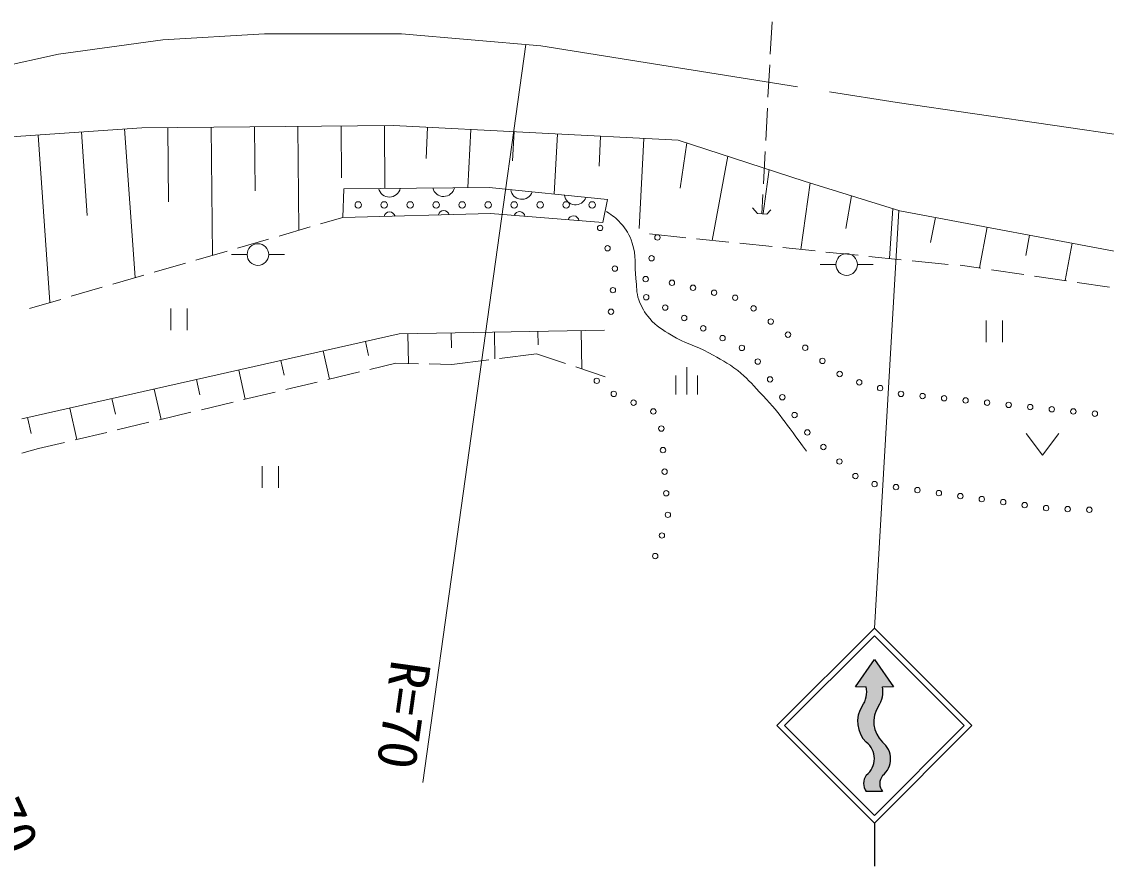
# Model space of a CAD drawing. Units: millimetres at full size, sheet at 1:1000; details may follow other scales. Extents: x 40000 to 680000, y 20000 to 380000.
# Drawn here: x 393350 to 443442, y 251006 to 290031 of the extents above; entities that cross this region are included whole.
import ezdxf
from ezdxf.enums import TextEntityAlignment as Align

# ---------------------------------------------------------------- set-up
doc = ezdxf.new("R2010")
doc.units = ezdxf.units.MM
doc.header["$LTSCALE"] = 1000
doc.linetypes.add('CHAIN', pattern=[18.5, 12, -1.5, 3.5, -1.5])
for name, color, linetype, lineweight in [('M-BGD', 7, 'Continuous', 13), ('M-BMK', 2, 'CHAIN', 13), ('M-STR-HTXT', 7, 'Continuous', 13), ('M-STR-STRC', 7, 'Continuous', 25)]:
    doc.layers.add(name, color=color, linetype=linetype, lineweight=lineweight)
doc.styles.add('ＭＳ ゴシック', font='')
doc.styles.get('ＭＳ ゴシック').set_extended_font_data('MS Gothic')

msp = doc.modelspace()

# ---------------------------------------------------------------- hatches: boundary and pattern name
at = {"layer": 'M-STR-STRC'}
msp.add_hatch(color=256, dxfattribs=at).paths.add_polyline_path([(432732, 260555), (431857, 259305), (432357, 259305), (432365, 259259), (432371, 259213), (432375, 259166), (432377, 259119), (432378, 259072), (432377, 259025), (432374, 258978), (432369, 258932), (432362, 258885), (432354, 258839), (432343, 258794), (432331, 258748), (432317, 258704), (432301, 258659), (432284, 258616), (432265, 258573), (432244, 258531), (432222, 258490), (432198, 258450), (432172, 258410), (432169, 258406), (432142, 258362), (432116, 258318), (432092, 258273), (432070, 258226), (432050, 258179), (432032, 258131), (432015, 258083), (432001, 258034), (431988, 257984), (431977, 257934), (431969, 257883), (431962, 257832), (431957, 257781), (431954, 257730), (431954, 257679), (431955, 257628), (431958, 257577), (431964, 257526), (431971, 257475), (431981, 257424), (431992, 257374), (432005, 257325), (432020, 257276), (432037, 257228), (432056, 257180), (432077, 257133), (432100, 257087), (432124, 257042), (432151, 256998), (432178, 256955), (432208, 256913), (432239, 256872), (432272, 256833), (432306, 256795), (432342, 256758), (432357, 256744), (432386, 256720), (432415, 256696), (432442, 256670), (432469, 256643), (432494, 256615), (432518, 256586), (432542, 256556), (432564, 256525), (432584, 256494), (432604, 256461), (432622, 256428), (432639, 256394), (432654, 256360), (432669, 256325), (432681, 256289), (432693, 256253), (432703, 256217), (432711, 256180), (432718, 256143), (432724, 256106), (432728, 256068), (432731, 256030), (432732, 255993), (432731, 255955), (432730, 255917), (432726, 255879), (432722, 255842), (432715, 255805), (432708, 255768), (432699, 255731), (432688, 255695), (432676, 255659), (432663, 255624), (432648, 255589), (432632, 255555), (432614, 255521), (432596, 255488), (432576, 255456), (432554, 255425), (432532, 255395), (432508, 255365), (432484, 255337), (432458, 255309), (432431, 255283), (432403, 255257), (432374, 255233), (432357, 255219), (432342, 255199), (432328, 255177), (432316, 255155), (432304, 255133), (432292, 255110), (432282, 255086), (432273, 255062), (432265, 255038), (432257, 255014), (432251, 254989), (432245, 254964), (432241, 254939), (432238, 254914), (432235, 254889), (432234, 254863), (432233, 254838), (432234, 254812), (432235, 254787), (432238, 254761), (432241, 254736), (432246, 254711), (432251, 254686), (432258, 254662), (432265, 254637), (432273, 254613), (432283, 254589), (432293, 254566), (432304, 254543), (432316, 254521), (432329, 254499), (432343, 254477), (432357, 254457), (433107, 254457), (433093, 254477), (433079, 254497), (433066, 254518), (433055, 254539), (433044, 254561), (433034, 254583), (433024, 254605), (433016, 254628), (433009, 254651), (433002, 254674), (432996, 254698), (432992, 254722), (432988, 254746), (432985, 254770), (432983, 254794), (432982, 254818), (432982, 254843), (432983, 254867), (432985, 254891), (432988, 254915), (432992, 254939), (432997, 254963), (433003, 254986), (433009, 255010), (433017, 255033), (433025, 255055), (433035, 255078), (433045, 255100), (433056, 255121), (433068, 255143), (433081, 255163), (433094, 255183), (433107, 255201), (433137, 255226), (433166, 255251), (433194, 255278), (433220, 255306), (433246, 255334), (433270, 255364), (433294, 255395), (433316, 255426), (433337, 255459), (433356, 255492), (433374, 255526), (433391, 255561), (433407, 255596), (433421, 255632), (433433, 255668), (433445, 255705), (433454, 255742), (433463, 255780), (433470, 255818), (433475, 255856), (433479, 255894), (433481, 255933), (433482, 255971), (433481, 256010), (433479, 256048), (433475, 256087), (433470, 256125), (433463, 256163), (433455, 256201), (433445, 256238), (433434, 256275), (433422, 256311), (433408, 256347), (433392, 256382), (433375, 256417), (433357, 256451), (433338, 256484), (433317, 256517), (433295, 256549), (433272, 256579), (433247, 256609), (433222, 256638), (433195, 256666), (433167, 256692), (433139, 256718), (433109, 256743), (433106, 256745), (433070, 256781), (433035, 256819), (433001, 256858), (432970, 256898), (432939, 256939), (432911, 256982), (432884, 257025), (432859, 257070), (432836, 257116), (432814, 257162), (432794, 257210), (432777, 257258), (432761, 257306), (432747, 257356), (432735, 257405), (432725, 257456), (432716, 257506), (432710, 257557), (432706, 257608), (432704, 257659), (432704, 257711), (432706, 257762), (432710, 257813), (432716, 257864), (432724, 257915), (432734, 257965), (432746, 258015), (432759, 258064), (432775, 258113), (432793, 258161), (432812, 258208), (432834, 258255), (432857, 258301), (432882, 258345), (432909, 258389), (432919, 258406), (432945, 258445), (432969, 258485), (432992, 258526), (433013, 258568), (433032, 258611), (433050, 258654), (433065, 258698), (433080, 258743), (433092, 258788), (433102, 258834), (433111, 258880), (433118, 258927), (433123, 258973), (433127, 259020), (433128, 259067), (433128, 259114), (433125, 259161), (433121, 259207), (433115, 259254), (433108, 259300), (433107, 259305), (433607, 259305)])

# ---------------------------------------------------------------- linework, layer by layer
at = {"layer": 'M-BGD'}
for p, q in [((428003, 290031), (427923, 288533)), ((427897, 288033), (427817, 286536)), ((427790, 286036), (427710, 284538)), ((392871, 284706), (398905, 285132)), ((398103, 285075), (398587, 278213)), ((398905, 285132), (410524, 285241)), ((400101, 285143), (400133, 281703)), ((402101, 285162), (402156, 279243)), ((404101, 285180), (404129, 282221)), ((406101, 285199), (406146, 280395)), ((408101, 285218), (408123, 282816)), ((410101, 285237), (410128, 282326)), ((410524, 285241), (423676, 284559)), ((412098, 285159), (412023, 283706)), ((414096, 285055), (413956, 282365)), ((394113, 284793), (394657, 277078)), ((396108, 284934), (396380, 281076)), ((416093, 284952), (416023, 283607)), ((418090, 284848), (417946, 282067)), ((420088, 284745), (420016, 283354)), ((422085, 284641), (421869, 280472)), ((423676, 284559), (429495, 282666)), ((424063, 284433), (423764, 282340)), ((427684, 284039), (427604, 282541)), ((425965, 283814), (425244, 279926)), ((427867, 283196), (427595, 281173)), ((429770, 282581), (429334, 279508)), ((429495, 282666), (433911, 281295)), ((408187, 280985), (408223, 282307)), ((427577, 282042), (427530, 281160)), ((420185, 280754), (420400, 281815)), ((431680, 281988), (431419, 280469)), ((427101, 281427), (427327, 281173)), ((427327, 281173), (427768, 281144)), ((427768, 281144), (427955, 281331)), ((433590, 281395), (433427, 279089)), ((433911, 281295), (445050, 279192)), ((405235, 280128), (406676, 280546)), ((407156, 280685), (408187, 280985)), ((435546, 280987), (435327, 279828)), ((437935, 280536), (437581, 278664)), ((422351, 280222), (424026, 280051)), ((439900, 280164), (439723, 279229)), ((403314, 279571), (404755, 279989)), ((424523, 280000), (426016, 279847)), ((426513, 279796), (428005, 279644)), ((428503, 279593), (429995, 279440)), ((441865, 279793), (441539, 278067)), ((401394, 279014), (402834, 279432)), ((403761, 279271), (403040, 279271)), ((405482, 279271), (404761, 279271)), ((430492, 279389), (431984, 279236)), ((432482, 279185), (433974, 279033)), ((399473, 278456), (400913, 278874)), ((430950, 278809), (430229, 278809)), ((432671, 278809), (431950, 278809)), ((434471, 278982), (436146, 278810)), ((436698, 278782), (437651, 278642)), ((438145, 278568), (439629, 278349)), ((397552, 277899), (398993, 278317)), ((440124, 278276), (441608, 278057)), ((395631, 277342), (397072, 277760)), ((442102, 277984), (443586, 277764)), ((393710, 276784), (395151, 277202)), ((400239, 276778), (400239, 275778)), ((400989, 275778), (400989, 276778)), ((437898, 276230), (437898, 275230)), ((438648, 275230), (438648, 276230)), ((393349, 271677), (410788, 275607)), ((410788, 275607), (420271, 275779)), ((411188, 275615), (411212, 274240)), ((413187, 275651), (413200, 274963)), ((415187, 275687), (415209, 274449)), ((417187, 275723), (417198, 275104)), ((419186, 275759), (419218, 273984)), ((409227, 275256), (409373, 274607)), ((407276, 274816), (407568, 273519)), ((417122, 274692), (415415, 274475)), ((418469, 274237), (417122, 274692)), ((405325, 274376), (405477, 273702)), ((410635, 274253), (409434, 273965)), ((411673, 274230), (410635, 274253)), ((413211, 274195), (412173, 274219)), ((414919, 274412), (413211, 274195)), ((420290, 273623), (418943, 274077)), ((424066, 272811), (424066, 274061)), ((403374, 273936), (403678, 272588)), ((408948, 273849), (407489, 273500)), ((423566, 272811), (423566, 273686)), ((424566, 272811), (424566, 273686)), ((399471, 273057), (399787, 271657)), ((401423, 273497), (401580, 272796)), ((407003, 273383), (405544, 273034)), ((397520, 272617), (397684, 271891)), ((405058, 272918), (403599, 272569)), ((395569, 272177), (395897, 270726)), ((403113, 272452), (401654, 272103)), ((393618, 271738), (393783, 271008)), ((399222, 271522), (397764, 271172)), ((401168, 271987), (399709, 271638)), ((397277, 271056), (395819, 270707)), ((439745, 271003), (440495, 270003)), ((440495, 270003), (441245, 271003)), ((395332, 270591), (394131, 270303)), ((394131, 270303), (393351, 270101)), ((404456, 269490), (404456, 268490)), ((405206, 268490), (405206, 269490))]:
    msp.add_line(p, q, dxfattribs=at)
for points in [[(408223, 282307), (414947, 282375), (420400, 281815)], [(420185, 280754), (414996, 281161), (408187, 280985)]]:
    msp.add_lwpolyline(points, dxfattribs=at)
for centre, radius in [((408894, 281564), 150), ((410094, 281564), 150), ((411294, 281564), 150), ((412494, 281564), 150), ((413694, 281564), 150), ((414894, 281564), 150), ((416094, 281564), 150), ((417294, 281564), 150), ((418494, 281564), 150), ((419694, 281564), 150), ((420064, 280502), 125), ((422711, 280062), 125), ((404261, 279271), 500), ((420407, 279562), 125), ((422439, 279100), 125), ((431450, 278809), 500), ((420745, 278622), 125), ((422166, 278137), 125), ((423382, 277968), 125), ((420656, 277626), 125), ((424355, 277737), 125), ((425328, 277507), 125), ((422194, 277301), 125), ((426301, 277277), 125), ((420566, 276630), 125), ((423071, 276821), 125), ((427150, 276783), 125), ((423948, 276341), 125), ((427945, 276177), 125), ((424826, 275861), 125), ((425717, 275409), 125), ((428740, 275571), 125), ((426611, 274960), 125), ((429536, 274965), 125), ((427345, 274328), 125), ((430331, 274359), 125), ((419909, 273437), 125), ((427912, 273504), 125), ((431127, 273753), 125), ((432032, 273368), 125), ((432996, 273100), 125), ((420695, 272836), 125), ((421609, 272429), 125), ((428478, 272680), 125), ((433960, 272836), 125), ((434955, 272734), 125), ((435950, 272632), 125), ((436944, 272530), 125), ((437939, 272428), 125), ((422523, 272023), 125), ((438934, 272326), 125), ((439929, 272225), 125), ((440924, 272123), 125), ((441918, 272021), 125), ((442913, 271919), 125), ((429044, 271856), 125), ((422893, 271234), 125), ((429635, 271053), 125), ((430376, 270381), 125), ((422968, 270237), 125), ((431117, 269710), 125), ((423043, 269240), 125), ((431857, 269038), 125), ((432738, 268665), 125), ((433729, 268526), 125), ((434719, 268388), 125), ((423118, 268243), 125), ((435709, 268249), 125), ((436700, 268111), 125), ((437690, 267972), 125), ((438680, 267833), 125), ((439671, 267695), 125), ((440661, 267556), 125), ((441659, 267511), 125), ((442659, 267478), 125), ((423194, 267246), 125), ((422919, 266291), 125), ((422607, 265341), 125)]:
    msp.add_circle(centre, radius, dxfattribs=at)
for centre, radius, start, end in [((410334, 282441), 512, 193.2584, 347.8976), ((412834, 282466), 512, 193.2584, 347.8976), ((416442, 282335), 512, 186.8199, 341.4591), ((418928, 282079), 512, 186.8199, 341.4591), ((410343, 280984), 256, 14.1639, 168.8031), ((412843, 281049), 256, 14.1639, 168.8031), ((416340, 280999), 256, 8.1958, 162.835), ((418832, 280804), 256, 8.1958, 162.835)]:
    msp.add_arc(centre, radius, start, end, dxfattribs=at)
msp.add_open_spline([(420357, 281256), (420667, 281057), (420785, 280968), (421007, 280728), (421291, 280421), (421414, 280200), (421549, 279804), (421759, 279193), (421640, 278800), (421719, 278159), (421766, 277774), (421724, 277540), (421855, 277175), (421986, 276808), (422104, 276609), (422355, 276310), (422671, 275934), (422936, 275803), (423356, 275547), (423994, 275159), (424427, 275086), (425086, 274733), (425624, 274444), (425930, 274280), (426417, 273910), (426854, 273579), (427038, 273322), (427417, 272927), (428363, 271942), (428621, 271512), (429588, 270188)], degree=3, knots=[0, 0, 0, 0, 1, 1, 1, 2, 2, 2, 3, 3, 3, 4, 4, 4, 5, 5, 5, 6, 6, 6, 7, 7, 7, 8, 8, 8, 9, 9, 9, 10, 10, 10, 10], dxfattribs=at)
at = {"layer": 'M-BMK'}
for p, q in [((395049, 288526), (399863, 289196)), ((399863, 289196), (404568, 289476)), ((404568, 289476), (410893, 289476)), ((410893, 289476), (417327, 288916)), ((417327, 288916), (433786, 286291)), ((390126, 287451), (395049, 288526)), ((433786, 286291), (449699, 283977))]:
    msp.add_line(p, q, dxfattribs=at)
at = {"layer": 'M-STR-HTXT'}
msp.add_line((411869, 254879), (416633, 288976), dxfattribs=at)
at = {"layer": 'M-STR-STRC', "lineweight": 13}
for p, q in [((432732, 262007), (433864, 281310)), ((431857, 259305), (432357, 259305)), ((433107, 259305), (433607, 259305))]:
    msp.add_line(p, q, dxfattribs=at)
at = {"layer": 'M-STR-STRC'}
for p, q in [((428232, 257507), (432732, 262007)), ((437233, 257506), (432732, 262007)), ((428586, 257507), (432732, 261653)), ((436879, 257506), (432732, 261653)), ((431857, 259305), (432732, 260555)), ((432732, 260555), (433607, 259305)), ((428232, 257507), (432732, 253006)), ((428586, 257507), (432732, 253360)), ((432732, 253360), (436879, 257506)), ((432733, 253006), (437233, 257506)), ((433107, 254457), (432357, 254457)), ((432732, 253006), (432732, 251006))]:
    msp.add_line(p, q, dxfattribs=at)
for centre, radius, start, end in [((431184, 259080), 1194, 325.5943, 10.8565), ((431934, 259080), 1194, 325.6011, 10.8546), ((433259, 257687), 1306, 146.6141, 226.2611), ((434009, 257687), 1305, 146.6066, 226.2218), ((431770, 255982), 962, 307.5991, 52.4009), ((432500, 255973), 981, 308.182, 51.8987), ((432882, 254838), 649, 144.051, 215.9458), ((433600, 254829), 618, 142.9517, 216.9996)]:
    msp.add_arc(centre, radius, start, end, dxfattribs=at)

# ---------------------------------------------------------------- texts
at = {"layer": 'M-STR-HTXT', "style": 'ＭＳ ゴシック'}
for rotation, p in [(262.048, (411000, 258000)), (294.485, (392366, 254010))]:
    msp.add_text('R=70', height=1833, rotation=rotation, dxfattribs=at).set_placement(p, align=Align.MIDDLE_CENTER)

doc.saveas('drawing.dxf')
